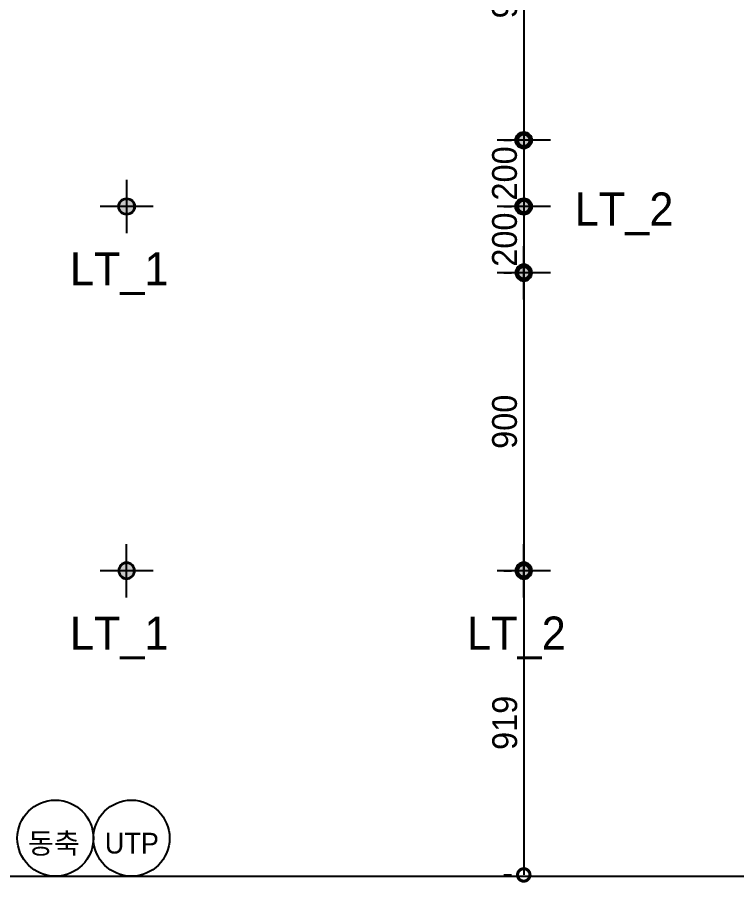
# Model space of a CAD drawing. Header units: inches. Extents: x 157163 to 245256, y -61743 to -20857.
# Drawn here: x 229054 to 231228, y -28199 to -25586 of the extents above; entities that cross this region are included whole.
import ezdxf

# ---------------------------------------------------------------- set-up
doc = ezdxf.new("R2010")
doc.units = ezdxf.units.IN
doc.header["$LTSCALE"] = 50
doc.header["$MEASUREMENT"] = 0
for name, color, linetype in [('07-DIM WAL', 5, 'Continuous'), ('F-WALL1', 2, 'Continuous'), ('RC-LIGHT', 7, 'Continuous'), ('설비', 140, 'Continuous')]:
    doc.layers.add(name, color=color, linetype=linetype)
doc.styles.add('스타일1', font='HY울릉도M.TTF')
doc.styles.add('코레일둥고', font='Korail_Round_Gothic_Medium.ttf')
doc.dimstyles.new('30', dxfattribs={"dimscale": 30, "dimtxt": 2.5, "dimasz": 2.5, "dimexe": 1.25, "dimexo": 2, "dimtad": 1, "dimdec": 0, "dimtxsty": '스타일1', "dimblk": 'DOTSMALL', "dimcen": 2.5, "dimclrd": 1, "dimclre": 1, "dimclrt": 7, "dimadec": 0, "dimazin": 0, "dimtfac": 1, "dimtdec": 0, "dimtix": 1, "dimtmove": 0, "dimatfit": 3, "dimldrblk": 'DOTSMALL', "dimfxl": 1.25, "dimarcsym": 0})

# ---------------------------------------------------------------- blocks, each defined once
blk = doc.blocks.new('VUDAUSEH')
at = {"layer": 'F-WALL1'}
blk.add_line((205830.3, -28179.9), (211137.3, -28179.9), dxfattribs=at)
blk = doc.blocks.new('cjswjdeh')
blk.add_blockref('VUDAUSEH', (21500, 0))
blk = doc.blocks.new('1')
at = {"linetype": 'Continuous'}
h = blk.add_hatch(color=4, dxfattribs=at)
h.dxf.hatch_style = 1
edge = h.paths.add_edge_path()
edge.add_arc((11539653.5, -14273503.8), 37.5, 0, 360)
at = {"color": 1, "linetype": 'Continuous'}
for p, q in [((11539653.5, -14273637.1), (11539653.5, -14273370.5)), ((11539520.2, -14273503.8), (11539786.8, -14273503.8))]:
    blk.add_line(p, q, dxfattribs=at)
at = {"color": 4, "linetype": 'Continuous'}
for radius in [41.5, 37.5]:
    blk.add_circle((11539653.5, -14273503.8), radius, dxfattribs=at)
blk = doc.blocks.new('_DOTSMALL')
at = {"color": 0, "linetype": 'ByBlock', "const_width": 0.5}
blk.add_lwpolyline([(-0.0625, 0, 1), (0.0625, 0, 1)], format="xyb", close=True, dxfattribs=at)
blk = doc.blocks.new('*D121')
at = {"layer": '07-DIM WAL', "color": 1, "lineweight": -2, "transparency": 16777216}
for p, q in [((230524.3, -25057.4), (230546.8, -25057.4)), ((230584.3, -25057.4), (230584.3, -25957.4)), ((230524.3, -25957.4), (230546.8, -25957.4))]:
    blk.add_line(p, q, dxfattribs=at)
at = {"layer": 'Defpoints', "color": 0, "transparency": 16777216}
for p in [(230584.3, -25057.4), (230584.3, -25957.4), (230584.3, -25957.4)]:
    blk.add_point(p, dxfattribs=at)
at = {"layer": '07-DIM WAL', "color": 1, "lineweight": -2, "transparency": 16777216, "xscale": 75, "yscale": 75, "zscale": 75}
for p, rotation in [((230584.3, -25057.4), 90), ((230584.3, -25957.4), 270)]:
    blk.add_blockref('_DOTSMALL', p, dxfattribs=dict(at, rotation=rotation))
at = {"layer": '07-DIM WAL', "color": 7, "transparency": 16777216, "insert": (230526.6, -25507.4), "char_height": 75, "attachment_point": 5, "rotation": 90, "style": '스타일1'}
blk.add_mtext('900', dxfattribs=at)
blk = doc.blocks.new('*D122')
at = {"layer": '07-DIM WAL', "color": 1, "lineweight": -2, "transparency": 16777216}
for p, q in [((230524.3, -25957.4), (230546.8, -25957.4)), ((230584.3, -25957.4), (230584.3, -26157.4)), ((230524.3, -26157.4), (230546.8, -26157.4))]:
    blk.add_line(p, q, dxfattribs=at)
at = {"layer": 'Defpoints', "color": 0, "transparency": 16777216}
for p in [(230584.3, -25957.4), (230584.3, -26157.4), (230584.3, -26157.4)]:
    blk.add_point(p, dxfattribs=at)
at = {"layer": '07-DIM WAL', "color": 1, "lineweight": -2, "transparency": 16777216, "xscale": 75, "yscale": 75, "zscale": 75}
for p, rotation in [((230584.3, -25957.4), 270), ((230584.3, -26157.4), 90)]:
    blk.add_blockref('_DOTSMALL', p, dxfattribs=dict(at, rotation=rotation))
at = {"layer": '07-DIM WAL', "color": 7, "transparency": 16777216, "insert": (230526.6, -26057.4), "char_height": 75, "attachment_point": 5, "rotation": 90, "style": '스타일1'}
blk.add_mtext('200', dxfattribs=at)
blk = doc.blocks.new('*D123')
at = {"layer": '07-DIM WAL', "color": 1, "lineweight": -2, "transparency": 16777216}
for p, q in [((230584.3, -26157.4), (230584.3, -26357.4)), ((230644.3, -26157.4), (230621.8, -26157.4)), ((230644.3, -26357.4), (230621.8, -26357.4))]:
    blk.add_line(p, q, dxfattribs=at)
at = {"layer": 'Defpoints', "color": 0, "transparency": 16777216}
for p in [(230584.3, -26157.4), (230584.3, -26357.4), (230584.3, -26357.4)]:
    blk.add_point(p, dxfattribs=at)
at = {"layer": '07-DIM WAL', "color": 1, "lineweight": -2, "transparency": 16777216, "xscale": 75, "yscale": 75, "zscale": 75}
for p, rotation in [((230584.3, -26157.4), 270), ((230584.3, -26357.4), 90)]:
    blk.add_blockref('_DOTSMALL', p, dxfattribs=dict(at, rotation=rotation))
at = {"layer": '07-DIM WAL', "color": 7, "transparency": 16777216, "insert": (230526.6, -26257.4), "char_height": 75, "attachment_point": 5, "rotation": 90, "style": '스타일1'}
blk.add_mtext('200', dxfattribs=at)
blk = doc.blocks.new('*D124')
at = {"layer": '07-DIM WAL', "color": 1, "lineweight": -2, "transparency": 16777216}
for p, q in [((230524.3, -26357.4), (230546.8, -26357.4)), ((230584.3, -26357.4), (230584.3, -27257.4)), ((230524.3, -27257.4), (230546.8, -27257.4))]:
    blk.add_line(p, q, dxfattribs=at)
at = {"layer": 'Defpoints', "color": 0, "transparency": 16777216}
for p in [(230584.3, -26357.4), (230584.3, -27257.4), (230584.3, -27257.4)]:
    blk.add_point(p, dxfattribs=at)
at = {"layer": '07-DIM WAL', "color": 1, "lineweight": -2, "transparency": 16777216, "xscale": 75, "yscale": 75, "zscale": 75}
for p, rotation in [((230584.3, -26357.4), 90), ((230584.3, -27257.4), 270)]:
    blk.add_blockref('_DOTSMALL', p, dxfattribs=dict(at, rotation=rotation))
at = {"layer": '07-DIM WAL', "color": 7, "transparency": 16777216, "insert": (230526.6, -26807.4), "char_height": 75, "attachment_point": 5, "rotation": 90, "style": '스타일1'}
blk.add_mtext('900', dxfattribs=at)
blk = doc.blocks.new('*D125')
at = {"layer": '07-DIM WAL', "color": 1, "lineweight": -2, "transparency": 16777216}
for p, q in [((230524.3, -27257.4), (230546.8, -27257.4)), ((230584.3, -27257.4), (230584.3, -28175.9)), ((230524.3, -28175.9), (230546.8, -28175.9))]:
    blk.add_line(p, q, dxfattribs=at)
at = {"layer": 'Defpoints', "color": 0, "transparency": 16777216}
for p in [(230584.3, -27257.4), (230584.3, -28175.9), (230584.3, -28175.9)]:
    blk.add_point(p, dxfattribs=at)
at = {"layer": '07-DIM WAL', "color": 1, "lineweight": -2, "transparency": 16777216, "xscale": 75, "yscale": 75, "zscale": 75}
for p, rotation in [((230584.3, -27257.4), 90), ((230584.3, -28175.9), 270)]:
    blk.add_blockref('_DOTSMALL', p, dxfattribs=dict(at, rotation=rotation))
at = {"layer": '07-DIM WAL', "color": 7, "transparency": 16777216, "insert": (230527.2, -27716.6), "char_height": 75, "attachment_point": 5, "rotation": 90, "style": '스타일1'}
blk.add_mtext('919', dxfattribs=at)

msp = doc.modelspace()

# ---------------------------------------------------------------- linework, layer by layer
at = {"layer": '설비', "color": 140}
for centre in [(229169, -28064.9), (229399, -28064.9)]:
    msp.add_circle(centre, 115, dxfattribs=at)

# ---------------------------------------------------------------- block references
msp.add_blockref('cjswjdeh', (0, 0))
at = {"layer": 'RC-LIGHT', "yscale": 0.6024096385271789, "zscale": 0.6024096385271789}
for p, xscale, rotation in [((7182182.8, -8624453.6), 0.6024096385271789, 180.0000000000001), ((7180982.8, -8624653.6), 0.6024096385271789, 180.0000000000001), ((7182182.8, -8624653.6), 0.6024096385271789, 180.0000000000001), ((7182182.8, 8572138.9), -0.6024096385271789, 359.9999999999998), ((7180982.8, 8571238.9), -0.6024096385271789, 359.9999999999998), ((7182182.8, 8571238.9), -0.6024096385271789, 359.9999999999998)]:
    msp.add_blockref('1', p, dxfattribs=dict(at, xscale=xscale, rotation=rotation))

# ---------------------------------------------------------------- texts
at = {"layer": '설비', "color": 30, "style": '코레일둥고'}
for s, p in [('LT_2', (230738.3, -26215)), ('LT_1', (229213, -26395.6)), ('LT_1', (229213, -27495.6)), ('LT_2', (230413, -27495.6))]:
    msp.add_text(s, height=100, dxfattribs=at).set_placement(p)
at = {"layer": '설비', "color": 140, "style": '코레일둥고'}
for s, p in [('동축', (229085.8, -28111.6)), ('UTP', (229318.4, -28111.2))]:
    msp.add_text(s, height=62.5, dxfattribs=at).set_placement(p)

# ---------------------------------------------------------------- dimensions: what is measured, and where the dimension line sits
at = {"layer": '07-DIM WAL'}
for base, p1, p2, picture, middle in [((230584.3, -25957.4), (230584.3, -25057.4), (230584.3, -25957.4), '*D121', (230526.6, -25507.4)), ((230584.3, -26157.4), (230584.3, -25957.4), (230584.3, -26157.4), '*D122', (230526.6, -26057.4)), ((230584.3, -26357.4), (230584.3, -26157.4), (230584.3, -26357.4), '*D123', (230526.6, -26257.4)), ((230584.3, -27257.4), (230584.3, -26357.4), (230584.3, -27257.4), '*D124', (230526.6, -26807.4)), ((230584.3499385, -28175.8886064), (230584.3499385, -27257.3886064), (230584.3499385, -28175.8886064), '*D125', (230527.2011369, -27716.6386064))]:
    dim = msp.add_linear_dim(base=base, p1=p1, p2=p2, angle=90, dimstyle='30', dxfattribs=at)
    dim.commit()
    dim.dimension.update_dxf_attribs({"geometry": picture, "text_midpoint": middle})

doc.saveas('drawing.dxf')
